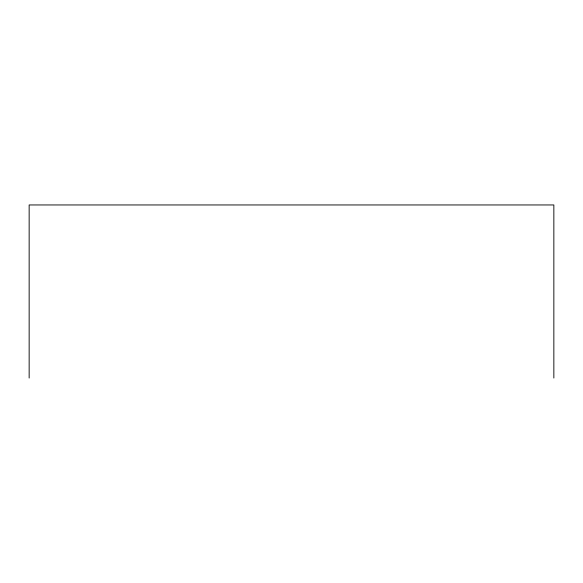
<?xml version="1.0" encoding="UTF-8"?>
<svg xmlns="http://www.w3.org/2000/svg" width="583" height="583" viewBox="0 0 583 583"><rect width="100%" height="100%" fill="white"/><g stroke="black" fill="none" stroke-linecap="round" stroke-linejoin="round"><path stroke-width="0.87" d="M553.85 378.046L553.85 204.954L29.15 204.954L29.15 378.046"/></g></svg>
